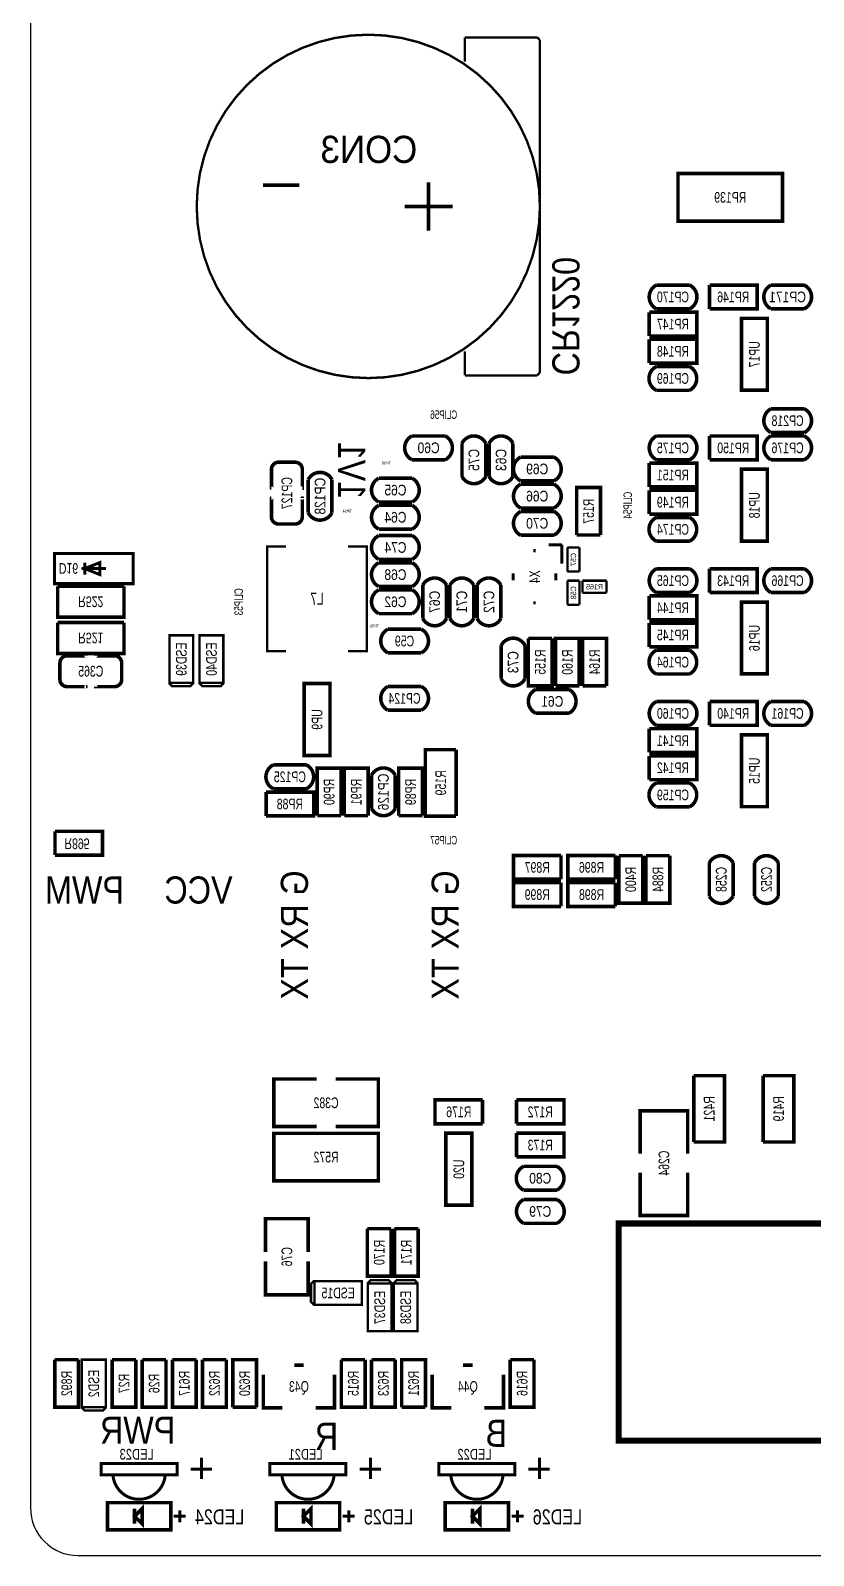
# Model space of a CAD drawing. Extents: x 0 to 194, y 0 to 132.
# Drawn here: x 0 to 33, y 0 to 64.2 of the extents above; entities that cross this region are included whole.
import ezdxf
from ezdxf.enums import TextEntityAlignment as Align

# ---------------------------------------------------------------- set-up
doc = ezdxf.new("R2010")
doc.units = 0
for name, color, linetype in [('BG_DESIGN_OUTLINE', 200, 'CONTINUOUS'), ('BG_SILKSCREEN_BOTTOM', 254, 'CONTINUOUS'), ('PG_SILKSCREEN_BOTTOM', 152, 'CONTINUOUS'), ('PG_SILKSCREEN_BOTTOM_OUTLINE', 152, 'CONTINUOUS'), ('RD_ASSEMBLY_BOTTOM', 142, 'CONTINUOUS')]:
    doc.layers.add(name, color=color, linetype=linetype)

msp = doc.modelspace()

# ---------------------------------------------------------------- linework, layer by layer
at = {"layer": 'BG_DESIGN_OUTLINE'}
msp.add_lwpolyline([(1.999996, 0), (131.372102, 0), (131.372102, 1.727962), (135.672068, 1.727962), (135.672068, 3.52806), (141.771878, 3.52806), (141.771878, 1.727962), (152.436068, 1.727962), (152.436068, 3.52806), (158.535878, 3.52806), (158.535878, 1.727962), (162.836352, 1.727962), (162.836352, 0), (192.000124, 0, 0.414201), (194.00012, 1.999996), (194.00012, 129.999994, 0.414202), (192.000124, 131.99999), (173.355, 131.99999), (172.16501, 130.81), (152.95499, 130.81), (151.765, 131.99999), (1.999996, 131.99999, 0.414213), (0, 129.999994), (0, 1.999996, 0.414212)], format="xyb", close=True, dxfattribs=at)
at = {"layer": 'BG_SILKSCREEN_BOTTOM', "const_width": 0.254}
msp.add_lwpolyline([(24.765, 13.97), (75.565, 13.97), (75.565, 4.826), (24.765, 4.826), (24.765, 13.97)], dxfattribs=at)
at = {"layer": 'PG_SILKSCREEN_BOTTOM'}
for points, const_width in [([(21.448776, 56.769, 1), (6.999224, 56.769, 1), (21.448776, 56.769)], 0.100076), ([(3.471926, 3.39598, 0.936722), (5.672074, 3.39598)], 0.127), ([(10.583926, 3.39598, 0.936722), (12.784074, 3.39598)], 0.127), ([(17.695926, 3.39598, 0.936722), (19.896074, 3.39598)], 0.127)]:
    msp.add_lwpolyline(points, format="xyb", dxfattribs=dict(at, const_width=const_width))
for points, const_width in [([(18.288, 62.865), (18.288, 63.881)], 0.100076), ([(21.336, 63.881), (18.288, 63.881)], 0.100076), ([(21.44395, 63.77305), (21.336, 63.881)], 0.100076), ([(21.44395, 56.769), (21.44395, 63.77305)], 0.100076), ([(16.764, 55.753), (16.764, 57.785)], 0.1524), ([(11.31443, 57.658), (9.79043, 57.658)], 0.1524), ([(17.78, 56.769), (15.748, 56.769)], 0.1524), ([(21.44395, 49.76495), (21.44395, 56.769)], 0.100076), ([(31.0261, 52.0573), (29.9339, 52.0573), (29.9339, 49.0347), (31.0261, 49.0347), (31.0261, 52.0573)], 0.14986), ([(18.288, 49.657), (18.288, 50.673)], 0.100076), ([(21.336, 49.657), (18.288, 49.657)], 0.100076), ([(21.44395, 49.76495), (21.336, 49.657)], 0.100076), ([(31.0261, 45.7073), (29.9339, 45.7073), (29.9339, 42.6847), (31.0261, 42.6847), (31.0261, 45.7073)], 0.14986), ([(10.765028, 42.458894), (9.964928, 42.458894), (9.964928, 38.059106), (10.765028, 38.059106)], 0.100076), ([(13.364972, 38.059106), (14.165072, 38.059106), (14.165072, 42.458894), (13.364972, 42.458894)], 0.100076), ([(21.823172, 42.532554), (22.374098, 42.532554)], 0.127), ([(22.374098, 42.532554), (22.374098, 41.732454)], 0.127), ([(4.318, 42.164), (1.016, 42.164), (1.016, 40.894), (4.318, 40.894), (4.318, 42.164)], 0.127), ([(2.286, 41.529), (2.921, 41.275), (2.921, 41.783), (2.286, 41.529)], 0.127), ([(2.286, 41.783), (2.286, 41.275)], 0.127), ([(21.173948, 42.282618), (21.274024, 42.282618)], 0.127), ([(3.175, 41.529), (2.159, 41.529)], 0.127), ([(20.324064, 41.332658), (20.324064, 41.03243)], 0.127), ([(22.123908, 41.332658), (22.123908, 41.03243)], 0.127), ([(21.173948, 40.08247), (21.274024, 40.08247)], 0.127), ([(31.0261, 40.1193), (29.9339, 40.1193), (29.9339, 37.0967), (31.0261, 37.0967), (31.0261, 40.1193)], 0.14986), ([(11.5189, 33.6677), (12.6111, 33.6677), (12.6111, 36.6903), (11.5189, 36.6903), (11.5189, 33.6677)], 0.14986), ([(31.0261, 34.5313), (29.9339, 34.5313), (29.9339, 31.5087), (31.0261, 31.5087), (31.0261, 34.5313)], 0.14986), ([(17.4879, 14.7447), (18.5801, 14.7447), (18.5801, 17.7673), (17.4879, 17.7673), (17.4879, 14.7447)], 0.14986), ([(11.103102, 8.011922), (11.502898, 8.011922)], 0.150114), ([(18.215102, 8.011922), (18.614898, 8.011922)], 0.150114), ([(9.802876, 7.612126), (9.802876, 6.212078), (10.602976, 6.212078)], 0.150114), ([(12.003024, 6.212078), (12.803124, 6.212078), (12.803124, 7.612126)], 0.150114), ([(16.914876, 7.612126), (16.914876, 6.212078), (17.714976, 6.212078)], 0.150114), ([(19.115024, 6.212078), (19.915124, 6.212078), (19.915124, 7.612126)], 0.150114), ([(2.972054, 3.87096), (6.171946, 3.87096), (6.171946, 3.3909), (2.972054, 3.3909), (2.972054, 3.87096)], 0.127), ([(7.201916, 3.215894), (7.201916, 4.11607)], 0.127), ([(10.084054, 3.87096), (13.283946, 3.87096), (13.283946, 3.3909), (10.084054, 3.3909), (10.084054, 3.87096)], 0.127), ([(14.313916, 3.215894), (14.313916, 4.11607)], 0.127), ([(17.196054, 3.87096), (20.395946, 3.87096), (20.395946, 3.3909), (17.196054, 3.3909), (17.196054, 3.87096)], 0.127), ([(21.425916, 3.215894), (21.425916, 4.11607)], 0.127), ([(6.741922, 3.63601), (7.642098, 3.63601)], 0.127), ([(13.853922, 3.63601), (14.754098, 3.63601)], 0.127), ([(20.965922, 3.63601), (21.866098, 3.63601)], 0.127), ([(4.699, 1.9685), (4.3815, 1.651), (4.699, 1.3335), (4.699, 1.9685)], 0.1524), ([(4.3815, 1.9685), (4.3815, 1.3335)], 0.1524), ([(6.2865, 1.905), (6.2865, 1.397)], 0.127), ([(11.811, 1.9685), (11.4935, 1.651), (11.811, 1.3335), (11.811, 1.9685)], 0.1524), ([(11.4935, 1.9685), (11.4935, 1.3335)], 0.1524), ([(13.3985, 1.905), (13.3985, 1.397)], 0.127), ([(18.923, 1.9685), (18.6055, 1.651), (18.923, 1.3335), (18.923, 1.9685)], 0.1524), ([(18.6055, 1.9685), (18.6055, 1.3335)], 0.1524), ([(20.5105, 1.905), (20.5105, 1.397)], 0.127), ([(6.5405, 1.651), (6.0325, 1.651)], 0.127), ([(13.6525, 1.651), (13.1445, 1.651)], 0.127), ([(20.7645, 1.651), (20.2565, 1.651)], 0.127)]:
    msp.add_lwpolyline(points, dxfattribs=dict(at, const_width=const_width))
at = {"layer": 'PG_SILKSCREEN_BOTTOM_OUTLINE'}
for points, const_width in [([(29.06395, 58.149998), (27.264106, 58.149998), (27.264106, 56.150002), (31.663894, 56.150002), (31.663894, 58.149998), (27.264106, 58.149998), (27.264106, 56.150002)], 0.150114), ([(27.751024, 53.459126), (26.350976, 53.459126)], 0.150114), ([(28.59024, 53.45938), (30.59176, 53.45938), (30.59176, 52.45862), (28.59024, 52.45862)], 0.150114), ([(28.59024, 52.45862), (28.59024, 53.45938)], 0.150114), ([(32.577024, 53.459126), (31.176976, 53.459126)], 0.150114), ([(26.05024, 52.31638), (28.05176, 52.31638), (28.05176, 51.31562), (26.05024, 51.31562)], 0.150114), ([(26.05024, 51.31562), (26.05024, 52.31638)], 0.150114), ([(27.751024, 52.458874), (26.350976, 52.458874)], 0.150114), ([(32.577024, 52.458874), (31.176976, 52.458874)], 0.150114), ([(26.05024, 51.17338), (28.05176, 51.17338), (28.05176, 50.17262), (26.05024, 50.17262)], 0.150114), ([(26.05024, 50.17262), (26.05024, 51.17338)], 0.150114), ([(26.350976, 50.030126), (27.751024, 50.030126)], 0.150114), ([(26.350976, 49.029874), (27.751024, 49.029874)], 0.150114), ([(32.577024, 48.252126), (31.176976, 48.252126)], 0.150114), ([(16.063976, 47.109126), (17.464024, 47.109126)], 0.150114), ([(18.168874, 46.801024), (18.168874, 45.400976)], 0.150114), ([(19.169126, 46.801024), (19.169126, 45.400976)], 0.150114), ([(19.311874, 46.801024), (19.311874, 45.400976)], 0.150114), ([(20.312126, 46.801024), (20.312126, 45.400976)], 0.150114), ([(27.751024, 47.109126), (26.350976, 47.109126)], 0.150114), ([(28.59024, 47.10938), (30.59176, 47.10938), (30.59176, 46.10862), (28.59024, 46.10862)], 0.150114), ([(28.59024, 46.10862), (28.59024, 47.10938)], 0.150114), ([(32.577024, 47.251874), (31.176976, 47.251874)], 0.150114), ([(32.577024, 47.109126), (31.176976, 47.109126)], 0.150114), ([(22.036024, 46.220126), (20.635976, 46.220126)], 0.150114), ([(16.063976, 46.108874), (17.464024, 46.108874)], 0.150114), ([(26.05024, 45.96638), (28.05176, 45.96638), (28.05176, 44.96562), (26.05024, 44.96562)], 0.150114), ([(26.05024, 44.96562), (26.05024, 45.96638)], 0.150114), ([(27.751024, 46.108874), (26.350976, 46.108874)], 0.150114), ([(32.577024, 46.108874), (31.176976, 46.108874)], 0.150114), ([(11.691874, 43.876976), (11.691874, 45.277024)], 0.150114), ([(12.692126, 43.876976), (12.692126, 45.277024)], 0.150114), ([(14.666976, 45.331126), (16.067024, 45.331126)], 0.150114), ([(22.036024, 45.219874), (20.635976, 45.219874)], 0.150114), ([(22.036024, 45.077126), (20.635976, 45.077126)], 0.150114), ([(22.99462, 42.94124), (22.99462, 44.94276), (23.99538, 44.94276), (23.99538, 42.94124)], 0.150114), ([(14.666976, 44.330874), (16.067024, 44.330874)], 0.150114), ([(26.05024, 44.82338), (28.05176, 44.82338), (28.05176, 43.82262), (26.05024, 43.82262)], 0.150114), ([(26.05024, 43.82262), (26.05024, 44.82338)], 0.150114), ([(14.666976, 44.188126), (16.067024, 44.188126)], 0.150114), ([(22.036024, 44.076874), (20.635976, 44.076874)], 0.150114), ([(22.036024, 43.934126), (20.635976, 43.934126)], 0.150114), ([(26.350976, 43.680126), (27.751024, 43.680126)], 0.150114), ([(14.666976, 43.187874), (16.067024, 43.187874)], 0.150114), ([(22.036024, 42.933874), (20.635976, 42.933874)], 0.150114), ([(23.99538, 42.94124), (22.99462, 42.94124)], 0.150114), ([(14.666976, 42.918126), (16.067024, 42.918126)], 0.150114), ([(23.114, 42.418), (22.606, 42.418)], 0.100076), ([(22.606, 42.418), (22.606, 41.402)], 0.100076), ([(23.114, 41.402), (23.114, 42.418)], 0.100076), ([(26.350976, 42.679874), (27.751024, 42.679874)], 0.150114), ([(14.666976, 41.917874), (16.067024, 41.917874)], 0.150114), ([(14.666976, 41.775126), (16.067024, 41.775126)], 0.150114), ([(22.606, 41.402), (23.114, 41.402)], 0.100076), ([(22.606, 41.021), (22.606, 40.005)], 0.100076), ([(23.114, 41.021), (22.606, 41.021)], 0.100076), ([(23.114, 40.005), (23.114, 41.021)], 0.100076), ([(24.257, 41.021), (23.241, 41.021)], 0.100076), ([(23.241, 41.021), (23.241, 40.513)], 0.100076), ([(24.257, 40.513), (24.257, 41.021)], 0.100076), ([(27.751024, 41.521126), (26.350976, 41.521126)], 0.150114), ([(28.59024, 41.52138), (30.59176, 41.52138), (30.59176, 40.52062), (28.59024, 40.52062)], 0.150114), ([(28.59024, 40.52062), (28.59024, 41.52138)], 0.150114), ([(32.577024, 41.521126), (31.176976, 41.521126)], 0.150114), ([(3.937, 40.7797), (3.937, 39.4843), (1.143, 39.4843), (1.143, 40.7797)], 0.150114), ([(1.143, 40.7797), (3.940048, 40.7797)], 0.150114), ([(14.666976, 40.774874), (16.067024, 40.774874)], 0.150114), ([(14.666976, 40.632126), (16.067024, 40.632126)], 0.150114), ([(16.517874, 39.431976), (16.517874, 40.832024)], 0.150114), ([(17.518126, 39.431976), (17.518126, 40.832024)], 0.150114), ([(17.660874, 39.431976), (17.660874, 40.832024)], 0.150114), ([(18.661126, 39.431976), (18.661126, 40.832024)], 0.150114), ([(18.803874, 39.431976), (18.803874, 40.832024)], 0.150114), ([(19.804126, 39.431976), (19.804126, 40.832024)], 0.150114), ([(23.241, 40.513), (24.257, 40.513)], 0.100076), ([(26.05024, 40.37838), (28.05176, 40.37838), (28.05176, 39.37762), (26.05024, 39.37762)], 0.150114), ([(26.05024, 39.37762), (26.05024, 40.37838)], 0.150114), ([(27.751024, 40.520874), (26.350976, 40.520874)], 0.150114), ([(32.577024, 40.520874), (31.176976, 40.520874)], 0.150114), ([(22.606, 40.005), (23.114, 40.005)], 0.100076), ([(3.937, 39.2557), (3.937, 37.9603), (1.143, 37.9603), (1.143, 39.2557)], 0.150114), ([(1.143, 39.2557), (3.940048, 39.2557)], 0.150114), ([(14.666976, 39.631874), (16.067024, 39.631874)], 0.150114), ([(26.05024, 39.23538), (28.05176, 39.23538), (28.05176, 38.23462), (26.05024, 38.23462)], 0.150114), ([(26.05024, 38.23462), (26.05024, 39.23538)], 0.150114), ([(5.84962, 36.71824), (5.84962, 38.71976), (6.85038, 38.71976), (6.85038, 36.71824)], 0.100076), ([(7.11962, 36.71824), (7.11962, 38.71976), (8.12038, 38.71976), (8.12038, 36.71824)], 0.100076), ([(16.448024, 38.981126), (15.047976, 38.981126)], 0.150114), ([(21.96338, 38.59276), (21.96338, 36.59124), (20.96262, 36.59124), (20.96262, 38.59276)], 0.150114), ([(20.96262, 38.59276), (21.96338, 38.59276)], 0.150114), ([(22.10562, 36.59124), (22.10562, 38.59276), (23.10638, 38.59276), (23.10638, 36.59124)], 0.150114), ([(23.24862, 36.59124), (23.24862, 38.59276), (24.24938, 38.59276), (24.24938, 36.59124)], 0.150114), ([(16.448024, 37.980874), (15.047976, 37.980874)], 0.150114), ([(19.819874, 38.292024), (19.819874, 36.891976)], 0.150114), ([(20.820126, 38.292024), (20.820126, 36.891976)], 0.150114), ([(26.350976, 38.092126), (27.751024, 38.092126)], 0.150114), ([(6.85038, 36.71824), (5.84962, 36.71824), (5.84962, 36.69538), (5.969, 36.576), (6.731, 36.576), (6.85038, 36.69538), (6.85038, 36.71824)], 0.100076), ([(8.12038, 36.71824), (7.11962, 36.71824), (7.11962, 36.69538), (7.239, 36.576), (8.001, 36.576), (8.12038, 36.69538), (8.12038, 36.71824)], 0.100076), ([(16.448024, 36.568126), (15.047976, 36.568126)], 0.150114), ([(23.10638, 36.59124), (22.10562, 36.59124)], 0.150114), ([(24.24938, 36.59124), (23.24862, 36.59124)], 0.150114), ([(26.350976, 37.091874), (27.751024, 37.091874)], 0.150114), ([(21.270976, 36.441126), (22.671024, 36.441126)], 0.150114), ([(27.751024, 35.933126), (26.350976, 35.933126)], 0.150114), ([(28.59024, 35.93338), (30.59176, 35.93338), (30.59176, 34.93262), (28.59024, 34.93262)], 0.150114), ([(28.59024, 34.93262), (28.59024, 35.93338)], 0.150114), ([(32.577024, 35.933126), (31.176976, 35.933126)], 0.150114), ([(16.448024, 35.567874), (15.047976, 35.567874)], 0.150114), ([(21.270976, 35.440874), (22.671024, 35.440874)], 0.150114), ([(26.05024, 34.79038), (28.05176, 34.79038), (28.05176, 33.78962), (26.05024, 33.78962)], 0.150114), ([(26.05024, 33.78962), (26.05024, 34.79038)], 0.150114), ([(27.751024, 34.932874), (26.350976, 34.932874)], 0.150114), ([(32.577024, 34.932874), (31.176976, 34.932874)], 0.150114), ([(17.9197, 31.115), (16.6243, 31.115), (16.6243, 33.909), (17.9197, 33.909)], 0.150114), ([(17.9197, 33.909), (17.9197, 31.111952)], 0.150114), ([(26.05024, 33.64738), (28.05176, 33.64738), (28.05176, 32.64662), (26.05024, 32.64662)], 0.150114), ([(26.05024, 32.64662), (26.05024, 33.64738)], 0.150114), ([(10.221976, 33.266126), (11.622024, 33.266126)], 0.150114), ([(12.07262, 31.13024), (12.07262, 33.13176), (13.07338, 33.13176), (13.07338, 31.13024)], 0.150114), ([(13.21562, 31.13024), (13.21562, 33.13176), (14.21638, 33.13176), (14.21638, 31.13024)], 0.150114), ([(14.358874, 32.831024), (14.358874, 31.430976)], 0.150114), ([(15.359126, 32.831024), (15.359126, 31.430976)], 0.150114), ([(15.50162, 31.13024), (15.50162, 33.13176), (16.50238, 33.13176), (16.50238, 31.13024)], 0.150114), ([(9.92124, 32.12338), (11.92276, 32.12338), (11.92276, 31.12262), (9.92124, 31.12262)], 0.150114), ([(9.92124, 31.12262), (9.92124, 32.12338)], 0.150114), ([(10.221976, 32.265874), (11.622024, 32.265874)], 0.150114), ([(26.350976, 32.504126), (27.751024, 32.504126)], 0.150114), ([(26.350976, 31.503874), (27.751024, 31.503874)], 0.150114), ([(13.07338, 31.13024), (12.07262, 31.13024)], 0.150114), ([(14.21638, 31.13024), (13.21562, 31.13024)], 0.150114), ([(16.50238, 31.13024), (15.50162, 31.13024)], 0.150114), ([(1.03124, 30.47238), (3.03276, 30.47238), (3.03276, 29.47162), (1.03124, 29.47162)], 0.150114), ([(1.03124, 29.47162), (1.03124, 30.47238)], 0.150114), ([(22.33676, 28.45562), (20.33524, 28.45562), (20.33524, 29.45638), (22.33676, 29.45638)], 0.150114), ([(22.33676, 29.45638), (22.33676, 28.45562)], 0.150114), ([(24.62276, 28.45562), (22.62124, 28.45562), (22.62124, 29.45638), (24.62276, 29.45638)], 0.150114), ([(24.62276, 29.45638), (24.62276, 28.45562)], 0.150114), ([(25.77338, 29.44876), (25.77338, 27.44724), (24.77262, 27.44724), (24.77262, 29.44876)], 0.150114), ([(24.77262, 29.44876), (25.77338, 29.44876)], 0.150114), ([(26.91638, 29.44876), (26.91638, 27.44724), (25.91562, 27.44724), (25.91562, 29.44876)], 0.150114), ([(25.91562, 29.44876), (26.91638, 29.44876)], 0.150114), ([(28.582874, 27.747976), (28.582874, 29.148024)], 0.150114), ([(29.583126, 27.747976), (29.583126, 29.148024)], 0.150114), ([(30.487874, 27.747976), (30.487874, 29.148024)], 0.150114), ([(31.488126, 27.747976), (31.488126, 29.148024)], 0.150114), ([(22.33676, 27.31262), (20.33524, 27.31262), (20.33524, 28.31338), (22.33676, 28.31338)], 0.150114), ([(22.33676, 28.31338), (22.33676, 27.31262)], 0.150114), ([(24.62276, 27.31262), (22.62124, 27.31262), (22.62124, 28.31338), (24.62276, 28.31338)], 0.150114), ([(24.62276, 28.31338), (24.62276, 27.31262)], 0.150114), ([(12.04595, 18.050002), (10.246106, 18.050002), (10.246106, 20.049998), (12.04595, 20.049998)], 0.150114), ([(12.84605, 18.050002), (14.645894, 18.050002), (14.645894, 20.049998), (12.84605, 20.049998)], 0.150114), ([(27.9273, 17.399), (27.9273, 20.196048)], 0.150114), ([(27.9273, 20.193), (29.2227, 20.193), (29.2227, 17.399), (27.9273, 17.399)], 0.150114), ([(30.8483, 17.399), (30.8483, 20.196048)], 0.150114), ([(30.8483, 20.193), (32.1437, 20.193), (32.1437, 17.399), (30.8483, 17.399)], 0.150114), ([(19.03476, 18.16862), (17.03324, 18.16862), (17.03324, 19.16938), (19.03476, 19.16938)], 0.150114), ([(19.03476, 19.16938), (19.03476, 18.16862)], 0.150114), ([(20.46224, 19.16938), (22.46376, 19.16938), (22.46376, 18.16862), (20.46224, 18.16862)], 0.150114), ([(20.46224, 18.16862), (20.46224, 19.16938)], 0.150114), ([(25.670002, 16.91005), (25.670002, 18.709894), (27.669998, 18.709894), (27.669998, 16.91005)], 0.150114), ([(12.84605, 15.764002), (14.645894, 15.764002), (14.645894, 17.763998), (10.246106, 17.763998), (10.246106, 15.764002), (14.645894, 15.764002), (14.645894, 17.763998)], 0.150114), ([(20.46224, 17.77238), (22.46376, 17.77238), (22.46376, 16.77162), (20.46224, 16.77162)], 0.150114), ([(20.46224, 16.77162), (20.46224, 17.77238)], 0.150114), ([(20.762976, 16.375126), (22.163024, 16.375126)], 0.150114), ([(25.670002, 16.10995), (25.670002, 14.310106), (27.669998, 14.310106), (27.669998, 16.10995)], 0.150114), ([(20.762976, 15.374874), (22.163024, 15.374874)], 0.150114), ([(22.163024, 14.978126), (20.762976, 14.978126)], 0.150114), ([(11.694922, 12.772898), (11.694922, 14.172946), (9.895078, 14.172946), (9.895078, 12.772898)], 0.150114), ([(15.18158, 13.75156), (15.18158, 11.75004), (14.18082, 11.75004), (14.18082, 13.75156)], 0.150114), ([(14.18082, 13.75156), (15.18158, 13.75156)], 0.150114), ([(16.32458, 13.75156), (16.32458, 11.75004), (15.32382, 11.75004), (15.32382, 13.75156)], 0.150114), ([(15.32382, 13.75156), (16.32458, 13.75156)], 0.150114), ([(22.163024, 13.977874), (20.762976, 13.977874)], 0.150114), ([(11.694922, 12.373102), (11.694922, 10.973054), (9.895078, 10.973054), (9.895078, 12.373102)], 0.150114), ([(11.95324, 10.54862), (11.95324, 11.54938), (11.93038, 11.54938), (11.811, 11.43), (11.811, 10.668), (11.93038, 10.54862), (11.95324, 10.54862)], 0.100076), ([(11.95324, 11.54938), (13.95476, 11.54938), (13.95476, 10.54862), (11.95324, 10.54862)], 0.100076), ([(14.20622, 11.44016), (15.20698, 11.44016), (15.20698, 11.46302), (15.0876, 11.5824), (14.3256, 11.5824), (14.20622, 11.46302), (14.20622, 11.44016)], 0.100076), ([(15.29842, 11.44016), (16.29918, 11.44016), (16.29918, 11.46302), (16.1798, 11.5824), (15.4178, 11.5824), (15.29842, 11.46302), (15.29842, 11.44016)], 0.100076), ([(15.20698, 11.44016), (15.20698, 9.43864), (14.20622, 9.43864), (14.20622, 11.44016)], 0.100076), ([(16.29918, 11.44016), (16.29918, 9.43864), (15.29842, 9.43864), (15.29842, 11.44016)], 0.100076), ([(2.02438, 8.23976), (2.02438, 6.23824), (1.02362, 6.23824), (1.02362, 8.23976)], 0.150114), ([(1.02362, 8.23976), (2.02438, 8.23976)], 0.150114), ([(2.16662, 6.23824), (2.16662, 8.23976), (3.16738, 8.23976), (3.16738, 6.23824)], 0.100076), ([(4.43738, 8.23976), (4.43738, 6.23824), (3.43662, 6.23824), (3.43662, 8.23976)], 0.150114), ([(3.43662, 8.23976), (4.43738, 8.23976)], 0.150114), ([(5.70738, 8.23976), (5.70738, 6.23824), (4.70662, 6.23824), (4.70662, 8.23976)], 0.150114), ([(4.70662, 8.23976), (5.70738, 8.23976)], 0.150114), ([(6.97738, 8.23976), (6.97738, 6.23824), (5.97662, 6.23824), (5.97662, 8.23976)], 0.150114), ([(5.97662, 8.23976), (6.97738, 8.23976)], 0.150114), ([(8.24738, 8.23976), (8.24738, 6.23824), (7.24662, 6.23824), (7.24662, 8.23976)], 0.150114), ([(7.24662, 8.23976), (8.24738, 8.23976)], 0.150114), ([(8.51662, 6.23824), (8.51662, 8.23976), (9.51738, 8.23976), (9.51738, 6.23824)], 0.150114), ([(14.08938, 8.23976), (14.08938, 6.23824), (13.08862, 6.23824), (13.08862, 8.23976)], 0.150114), ([(13.08862, 8.23976), (14.08938, 8.23976)], 0.150114), ([(15.35938, 8.23976), (15.35938, 6.23824), (14.35862, 6.23824), (14.35862, 8.23976)], 0.150114), ([(14.35862, 8.23976), (15.35938, 8.23976)], 0.150114), ([(15.62862, 6.23824), (15.62862, 8.23976), (16.62938, 8.23976), (16.62938, 6.23824)], 0.150114), ([(21.20138, 8.23976), (21.20138, 6.23824), (20.20062, 6.23824), (20.20062, 8.23976)], 0.150114), ([(20.20062, 8.23976), (21.20138, 8.23976)], 0.150114), ([(3.16738, 6.23824), (2.16662, 6.23824), (2.16662, 6.21538), (2.286, 6.096), (3.048, 6.096), (3.16738, 6.21538), (3.16738, 6.23824)], 0.100076), ([(9.51738, 6.23824), (8.51662, 6.23824)], 0.150114), ([(16.62938, 6.23824), (15.62862, 6.23824)], 0.150114), ([(5.9055, 2.2225), (3.2385, 2.2225), (3.2385, 1.0795), (5.9055, 1.0795), (5.9055, 2.2225)], 0.1524), ([(13.0175, 2.2225), (10.3505, 2.2225), (10.3505, 1.0795), (13.0175, 1.0795), (13.0175, 2.2225)], 0.1524), ([(20.1295, 2.2225), (17.4625, 2.2225), (17.4625, 1.0795), (20.1295, 1.0795), (20.1295, 2.2225)], 0.1524)]:
    msp.add_lwpolyline(points, dxfattribs=dict(at, const_width=const_width))
at = {"layer": 'PG_SILKSCREEN_BOTTOM_OUTLINE', "const_width": 0.150114}
for points in [[(26.350976, 53.459126, 0.600046), (26.350976, 52.458874)], [(27.751024, 53.459126, -0.618077), (27.751024, 52.458874)], [(31.176976, 53.459126, 0.600046), (31.176976, 52.458874)], [(32.577024, 53.459126, -0.618077), (32.577024, 52.458874)], [(26.350976, 49.029874, -0.618077), (26.350976, 50.030126)], [(27.751024, 49.029874, 0.600046), (27.751024, 50.030126)], [(31.176976, 48.252126, 0.600046), (31.176976, 47.251874)], [(32.577024, 48.252126, -0.618077), (32.577024, 47.251874)], [(16.063976, 46.108874, -0.618077), (16.063976, 47.109126)], [(17.464024, 46.108874, 0.600046), (17.464024, 47.109126)], [(18.168874, 46.801024, -0.618077), (19.169126, 46.801024)], [(19.311874, 46.801024, -0.618077), (20.312126, 46.801024)], [(26.350976, 47.109126, 0.600046), (26.350976, 46.108874)], [(27.751024, 47.109126, -0.618077), (27.751024, 46.108874)], [(31.176976, 47.109126, 0.600046), (31.176976, 46.108874)], [(32.577024, 47.109126, -0.618077), (32.577024, 46.108874)], [(20.635976, 46.220126, 0.600046), (20.635976, 45.219874)], [(22.036024, 46.220126, -0.618077), (22.036024, 45.219874)], [(11.4427, 44.908724), (11.444986, 44.908724), (11.444986, 45.703998, 0.41419), (11.145012, 46.003972), (10.444988, 46.003972, 0.41419), (10.145014, 45.703998), (10.145014, 44.91101, 0.414214), (10.1473, 44.908724)], [(12.692126, 45.277024, 0.600046), (11.691874, 45.277024)], [(14.666976, 44.330874, -0.618077), (14.666976, 45.331126)], [(16.067024, 44.330874, 0.600046), (16.067024, 45.331126)], [(18.168874, 45.400976, 0.600046), (19.169126, 45.400976)], [(19.311874, 45.400976, 0.600046), (20.312126, 45.400976)], [(20.635976, 45.077126, 0.600046), (20.635976, 44.076874)], [(22.036024, 45.077126, -0.618077), (22.036024, 44.076874)], [(11.4427, 44.499276, -0.919612), (11.444986, 44.499276), (11.444986, 43.704002, -0.41419), (11.145012, 43.404028), (10.444988, 43.404028, -0.41419), (10.145014, 43.704002), (10.145014, 44.49699, -0.414214), (10.1473, 44.499276)], [(12.692126, 43.876976, -0.618077), (11.691874, 43.876976)], [(14.666976, 43.187874, -0.618077), (14.666976, 44.188126)], [(16.067024, 43.187874, 0.600046), (16.067024, 44.188126)], [(20.635976, 43.934126, 0.600046), (20.635976, 42.933874)], [(22.036024, 43.934126, -0.618077), (22.036024, 42.933874)], [(26.350976, 42.679874, -0.618077), (26.350976, 43.680126)], [(27.751024, 42.679874, 0.600046), (27.751024, 43.680126)], [(14.666976, 41.917874, -0.618077), (14.666976, 42.918126)], [(16.067024, 41.917874, 0.600046), (16.067024, 42.918126)], [(14.666976, 40.774874, -0.618077), (14.666976, 41.775126)], [(16.067024, 40.774874, 0.600046), (16.067024, 41.775126)], [(17.518126, 40.832024, 0.600046), (16.517874, 40.832024)], [(18.661126, 40.832024, 0.600046), (17.660874, 40.832024)], [(19.804126, 40.832024, 0.600046), (18.803874, 40.832024)], [(26.350976, 41.521126, 0.600046), (26.350976, 40.520874)], [(27.751024, 41.521126, -0.618077), (27.751024, 40.520874)], [(31.176976, 41.521126, 0.600046), (31.176976, 40.520874)], [(32.577024, 41.521126, -0.618077), (32.577024, 40.520874)], [(14.666976, 39.631874, -0.618077), (14.666976, 40.632126)], [(16.067024, 39.631874, 0.600046), (16.067024, 40.632126)], [(17.518126, 39.431976, -0.618077), (16.517874, 39.431976)], [(18.661126, 39.431976, -0.618077), (17.660874, 39.431976)], [(19.804126, 39.431976, -0.618077), (18.803874, 39.431976)], [(15.047976, 38.981126, 0.600046), (15.047976, 37.980874)], [(16.448024, 38.981126, -0.618077), (16.448024, 37.980874)], [(19.819874, 38.292024, -0.618077), (20.820126, 38.292024)], [(2.335276, 36.5633, -0.919612), (2.335276, 36.561014), (1.540002, 36.561014, -0.41419), (1.240028, 36.860988), (1.240028, 37.561012, -0.41419), (1.540002, 37.860986), (2.33299, 37.860986, -0.414214), (2.335276, 37.8587)], [(2.744724, 36.5633), (2.744724, 36.561014), (3.539998, 36.561014, 0.41419), (3.839972, 36.860988), (3.839972, 37.561012, 0.41419), (3.539998, 37.860986), (2.74701, 37.860986, 0.414214), (2.744724, 37.8587)], [(26.350976, 37.091874, -0.618077), (26.350976, 38.092126)], [(27.751024, 37.091874, 0.600046), (27.751024, 38.092126)], [(15.047976, 36.568126, 0.600046), (15.047976, 35.567874)], [(16.448024, 36.568126, -0.618077), (16.448024, 35.567874)], [(19.819874, 36.891976, 0.600046), (20.820126, 36.891976)], [(21.270976, 35.440874, -0.618077), (21.270976, 36.441126)], [(22.671024, 35.440874, 0.600046), (22.671024, 36.441126)], [(26.350976, 35.933126, 0.600046), (26.350976, 34.932874)], [(27.751024, 35.933126, -0.618077), (27.751024, 34.932874)], [(31.176976, 35.933126, 0.600046), (31.176976, 34.932874)], [(32.577024, 35.933126, -0.618077), (32.577024, 34.932874)], [(10.221976, 32.265874, -0.618077), (10.221976, 33.266126)], [(11.622024, 32.265874, 0.600046), (11.622024, 33.266126)], [(14.358874, 32.831024, -0.618077), (15.359126, 32.831024)], [(26.350976, 31.503874, -0.618077), (26.350976, 32.504126)], [(27.751024, 31.503874, 0.600046), (27.751024, 32.504126)], [(14.358874, 31.430976, 0.600046), (15.359126, 31.430976)], [(29.583126, 29.148024, 0.600046), (28.582874, 29.148024)], [(31.488126, 29.148024, 0.600046), (30.487874, 29.148024)], [(29.583126, 27.747976, -0.618077), (28.582874, 27.747976)], [(31.488126, 27.747976, -0.618077), (30.487874, 27.747976)], [(20.762976, 15.374874, -0.618077), (20.762976, 16.375126)], [(22.163024, 15.374874, 0.600046), (22.163024, 16.375126)], [(20.762976, 14.978126, 0.600046), (20.762976, 13.977874)], [(22.163024, 14.978126, -0.618077), (22.163024, 13.977874)]]:
    msp.add_lwpolyline(points, format="xyb", dxfattribs=at)

# ---------------------------------------------------------------- texts
at = {"layer": 'BG_SILKSCREEN_BOTTOM', "text_generation_flag": 2, "width": 0.888889}
for s, rotation, p in [('CR1220', 270, (21.971, 49.657)), ('1V1', 270, (12.954, 44.45)), ('G RX TX', 90, (11.684, 28.829)), ('G RX TX', 90, (18.034, 28.829))]:
    msp.add_text(s, height=1.143, rotation=rotation, dxfattribs=at).set_placement(p)
for s, p in [('PWM', (3.937, 27.432)), ('VCC', (8.509, 27.432)), ('PWR', (6.096, 4.699)), ('R', (12.954, 4.445)), ('B', (20.066, 4.572))]:
    msp.add_text(s, height=1.143, dxfattribs=at).set_placement(p)
at = {"layer": 'RD_ASSEMBLY_BOTTOM', "text_generation_flag": 2}
for s, height, width, p in [('CON3', 1.143, 0.96, (14.2494, 58.5978)), ('RP139', 0.44958, 0.734463, (29.464, 56.92521)), ('CP170', 0.44958, 0.734463, (27.051, 52.73421)), ('RP146', 0.44958, 0.734463, (29.591, 52.73421)), ('CP171', 0.44958, 0.841808, (31.877, 52.73421)), ('RP147', 0.44958, 0.734463, (27.051, 51.59121)), ('RP148', 0.44958, 0.734463, (27.051, 50.44821)), ('CP169', 0.44958, 0.734463, (27.051, 49.30521)), ('CLIP56', 0.3556, 0.714286, (17.399, 47.8282)), ('CP218', 0.44958, 0.734463, (31.877, 47.52721)), ('C60', 0.44958, 0.841808, (16.764, 46.38421)), ('CP175', 0.44958, 0.734463, (27.051, 46.38421)), ('RP150', 0.44958, 0.734463, (29.591, 46.38421)), ('CP176', 0.44958, 0.734463, (31.877, 46.38421)), ('TP38', 0.11938, 0.914894, (14.986, 45.91431)), ('C69', 0.44958, 0.841808, (21.336, 45.49521)), ('RP151', 0.44958, 0.734463, (27.051, 45.24121)), ('C65', 0.44958, 0.841808, (15.367, 44.60621)), ('C66', 0.44958, 0.841808, (21.336, 44.35221)), ('RP149', 0.44958, 0.734463, (27.051, 44.09821)), ('TP34', 0.11938, 0.914894, (13.335, 43.88231)), ('C64', 0.44958, 0.841808, (15.367, 43.46321)), ('C70', 0.44958, 0.841808, (21.336, 43.20921)), ('CP174', 0.44958, 0.734463, (27.051, 42.95521)), ('C74', 0.44958, 0.841808, (15.367, 42.19321)), ('C68', 0.44958, 0.841808, (15.367, 41.05021)), ('CP165', 0.44958, 0.734463, (27.051, 40.79621)), ('RP143', 0.44958, 0.734463, (29.591, 40.79621)), ('CP166', 0.44958, 0.734463, (31.877, 40.79621)), ('L7', 0.508, 0.75, (12.065, 40.005)), ('R165', 0.2286, 0.777778, (23.749, 40.6527)), ('C62', 0.44958, 0.841808, (15.367, 39.90721)), ('RP144', 0.44958, 0.734463, (27.051, 39.65321)), ('TP36', 0.11938, 0.914894, (14.478, 39.05631)), ('C59', 0.44958, 0.734463, (15.748, 38.25621)), ('RP145', 0.44958, 0.734463, (27.051, 38.51021)), ('C365', 0.44958, 0.734463, (2.54, 36.98621)), ('CP164', 0.44958, 0.734463, (27.051, 37.36721)), ('CP124', 0.44958, 0.734463, (15.748, 35.84321)), ('C61', 0.44958, 0.841808, (21.971, 35.71621)), ('CP160', 0.44958, 0.734463, (27.051, 35.20821)), ('RP140', 0.44958, 0.734463, (29.591, 35.20821)), ('CP161', 0.44958, 0.734463, (31.877, 35.20821)), ('RP141', 0.44958, 0.734463, (27.051, 34.06521)), ('RP142', 0.44958, 0.734463, (27.051, 32.92221)), ('CP125', 0.44958, 0.734463, (10.922, 32.54121)), ('CP159', 0.44958, 0.734463, (27.051, 31.77921)), ('RP88', 0.44958, 0.734463, (10.922, 31.39821)), ('CLIP57', 0.3556, 0.714286, (17.399, 29.9212)), ('R897', 0.44958, 0.734463, (21.336, 28.73121)), ('R896', 0.44958, 0.734463, (23.622, 28.73121)), ('R899', 0.44958, 0.734463, (21.336, 27.58821)), ('R898', 0.44958, 0.734463, (23.622, 27.58821)), ('C382', 0.44958, 0.734463, (12.446, 18.82521)), ('R176', 0.44958, 0.734463, (18.034, 18.44421)), ('R172', 0.44958, 0.734463, (21.463, 18.44421)), ('R173', 0.44958, 0.734463, (21.463, 17.04721)), ('R572', 0.44958, 0.734463, (12.446, 16.53921)), ('C80', 0.44958, 0.841808, (21.463, 15.65021)), ('C79', 0.44958, 0.841808, (21.463, 14.25321)), ('ESD15', 0.44958, 0.734463, (12.954, 10.82421)), ('Q43', 0.44958, 0.734463, (11.303, 6.88721)), ('Q44', 0.44958, 0.734463, (18.415, 6.88721)), ('LED23', 0.44958, 0.779661, (4.4704, 4.036568)), ('LED21', 0.44958, 0.779661, (11.5824, 4.036568)), ('LED22', 0.44958, 0.779661, (18.6944, 4.036568)), ('LED24', 0.635, 0.8, (7.9629, 1.3081)), ('LED25', 0.635, 0.8, (15.0749, 1.3081)), ('LED26', 0.635, 0.8, (22.1869, 1.3081))]:
    msp.add_text(s, height=height, dxfattribs=dict(at, width=width)).set_placement(p, align=Align.CENTER)
for s, height, rotation, width, p in [('UP17', 0.44958, 90, 0.734463, (30.70479, 50.546)), ('C75', 0.44958, 90, 0.841808, (18.89379, 46.101)), ('C63', 0.44958, 90, 0.841808, (20.03679, 46.101)), ('CP127', 0.44958, 90, 0.734463, (11.01979, 44.704)), ('CP128', 0.44958, 90, 0.841808, (12.41679, 44.577)), ('R157', 0.44958, 90, 0.734463, (23.71979, 43.942)), ('CLIP54', 0.3556, 90, 0.714286, (25.3238, 44.196)), ('UP18', 0.44958, 90, 0.734463, (30.70479, 44.196)), ('D16', 0.44958, 180, 0.734463, (1.6002, 41.7576)), ('C57', 0.2286, 90, 0.777778, (22.9743, 41.91)), ('X4', 0.44958, 90, 0.734463, (21.448776, 41.182544)), ('CLIP53', 0.3556, 90, 0.714286, (8.9408, 40.132)), ('C67', 0.44958, 90, 0.841808, (17.24279, 40.132)), ('C71', 0.44958, 90, 0.841808, (18.38579, 40.132)), ('C72', 0.44958, 90, 0.841808, (19.52879, 40.132)), ('C58', 0.2286, 90, 0.777778, (22.9743, 40.513)), ('R522', 0.44958, 180, 0.734463, (2.54, 40.35679)), ('R521', 0.44958, 180, 0.734463, (2.54, 38.83279)), ('UP16', 0.44958, 90, 0.734463, (30.70479, 38.608)), ('ESD39', 0.44958, 90, 0.734463, (6.57479, 37.719)), ('ESD40', 0.44958, 90, 0.734463, (7.84479, 37.719)), ('C73', 0.44958, 90, 0.841808, (20.54479, 37.592)), ('R155', 0.44958, 90, 0.734463, (21.68779, 37.592)), ('R160', 0.44958, 90, 0.734463, (22.83079, 37.592)), ('R164', 0.44958, 90, 0.734463, (23.97379, 37.592)), ('UP9', 0.44958, 90, 0.734463, (12.28979, 35.179)), ('UP15', 0.44958, 90, 0.734463, (30.70479, 33.02)), ('CP126', 0.44958, 90, 0.841808, (15.08379, 32.131)), ('R159', 0.44958, 90, 0.734463, (17.49679, 32.512)), ('RP90', 0.44958, 90, 0.734463, (12.79779, 32.131)), ('RP91', 0.44958, 90, 0.734463, (13.94079, 32.131)), ('RP89', 0.44958, 90, 0.734463, (16.22679, 32.131)), ('R400', 0.44958, 90, 0.734463, (25.49779, 28.448)), ('R884', 0.44958, 90, 0.734463, (26.64079, 28.448)), ('C258', 0.44958, 90, 0.734463, (29.30779, 28.448)), ('C252', 0.44958, 90, 0.734463, (31.21279, 28.448)), ('R421', 0.44958, 90, 0.734463, (28.79979, 18.796)), ('R419', 0.44958, 90, 0.734463, (31.72079, 18.796)), ('C264', 0.44958, 90, 0.734463, (26.89479, 16.51)), ('U20', 0.44958, 90, 0.734463, (18.25879, 16.256)), ('C76', 0.44958, 90, 0.734463, (11.01979, 12.573)), ('R170', 0.44958, 90, 0.734463, (14.90599, 12.7508)), ('R171', 0.44958, 90, 0.734463, (16.04899, 12.7508)), ('ESD37', 0.44958, 90, 0.734463, (14.93139, 10.4394)), ('ESD38', 0.44958, 90, 0.734463, (16.02359, 10.4394)), ('R892', 0.44958, 90, 0.734463, (1.74879, 7.239)), ('ESD2', 0.44958, 90, 0.734463, (2.89179, 7.239)), ('R617', 0.44958, 90, 0.734463, (6.70179, 7.239)), ('R622', 0.44958, 90, 0.734463, (7.97179, 7.239)), ('R620', 0.44958, 90, 0.734463, (9.24179, 7.239)), ('R615', 0.44958, 90, 0.734463, (13.81379, 7.239)), ('R623', 0.44958, 90, 0.734463, (15.08379, 7.239)), ('R621', 0.44958, 90, 0.734463, (16.35379, 7.239)), ('R616', 0.44958, 90, 0.734463, (20.92579, 7.239)), ('R27', 0.44958, 90, 0.734463, (4.16179, 7.239)), ('R26', 0.44958, 90, 0.734463, (5.43179, 7.239))]:
    msp.add_text(s, height=height, rotation=rotation, dxfattribs=dict(at, width=width)).set_placement(p, align=Align.CENTER)
at = {"layer": 'RD_ASSEMBLY_BOTTOM', "text_generation_flag": 2, "width": 0.734463}
msp.add_text('R895', height=0.44958, rotation=180, dxfattribs=at).set_placement((1.432052, 30.171898))

doc.saveas('drawing.dxf')
